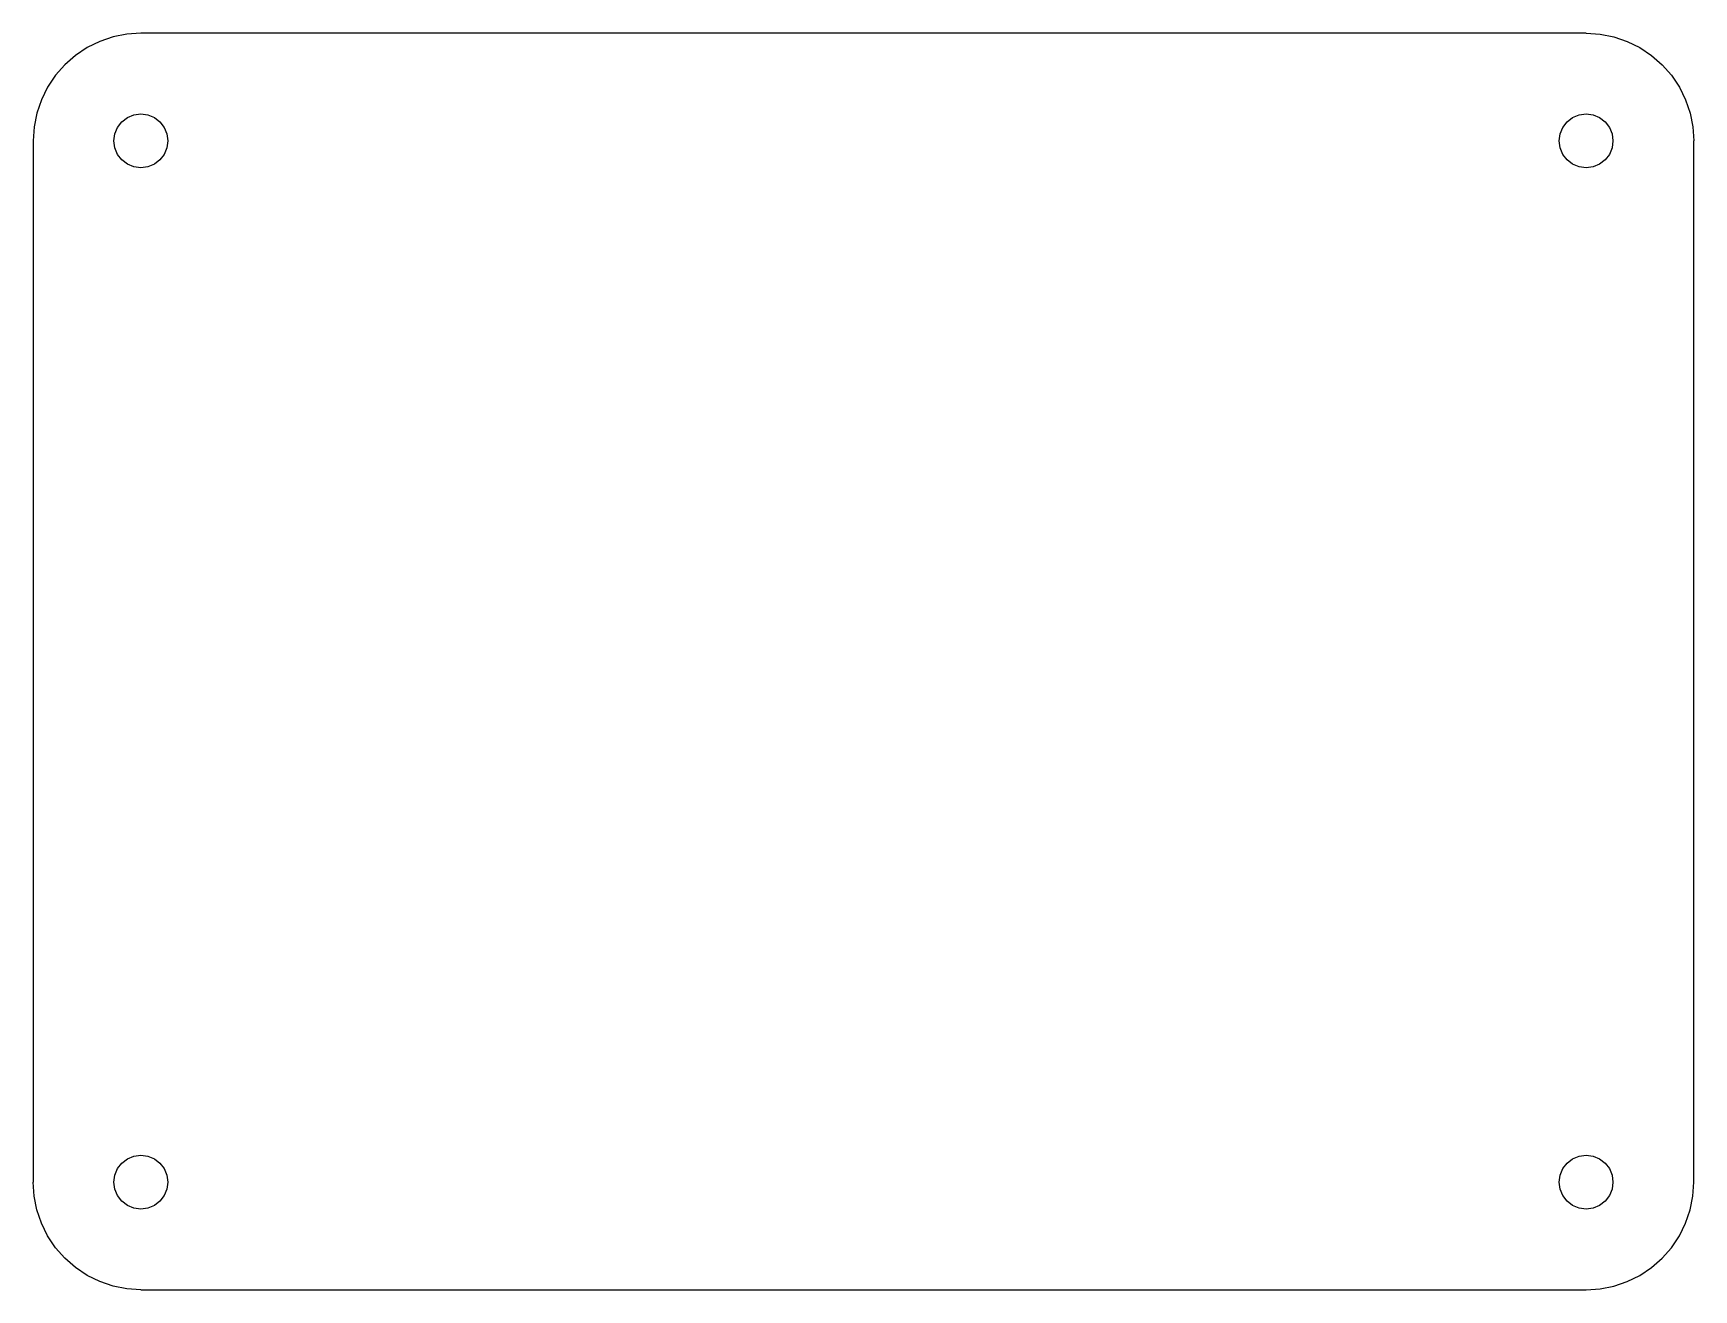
# Model space of a CAD drawing. Extents: x 3137 to 3322, y 0 to 140.
import ezdxf

# ---------------------------------------------------------------- set-up
doc = ezdxf.new("R2010")
doc.units = 0
doc.header["$LTSCALE"] = 1000
doc.linetypes.add('SKEMA_SOLID', pattern=[0])
doc.layers.add('Layer0_S_', color=20, linetype='SKEMA_SOLID')

msp = doc.modelspace()

# ---------------------------------------------------------------- linework, layer by layer
at = {"layer": 'Layer0_S_'}
for p, q in [((3143.94, 139.09), (3142.53, 138.39)), ((3145.43, 139.59), (3143.94, 139.09)), ((3146.97, 139.9), (3145.43, 139.59)), ((3148.53, 140), (3146.97, 139.9)), ((3309.53, 140), (3148.53, 140)), ((3309.53, 140), (3311.1, 139.9)), ((3311.1, 139.9), (3312.64, 139.59)), ((3312.64, 139.59), (3314.12, 139.09)), ((3314.12, 139.09), (3315.53, 138.39)), ((3141.23, 137.52), (3140.05, 136.49)), ((3142.53, 138.39), (3141.23, 137.52)), ((3315.53, 138.39), (3316.84, 137.52)), ((3316.84, 137.52), (3318.02, 136.49)), ((3139.01, 135.31), (3138.14, 134)), ((3140.05, 136.49), (3139.01, 135.31)), ((3318.02, 136.49), (3319.05, 135.31)), ((3319.05, 135.31), (3319.93, 134)), ((3138.14, 134), (3137.45, 132.59)), ((3319.93, 134), (3320.62, 132.59)), ((3137.45, 132.59), (3136.94, 131.11)), ((3320.62, 132.59), (3321.12, 131.11)), ((3136.64, 129.57), (3136.53, 128)), ((3136.94, 131.11), (3136.64, 129.57)), ((3145.93, 129.5), (3146.41, 130.12)), ((3146.41, 130.12), (3147.03, 130.6)), ((3147.03, 130.6), (3147.76, 130.9)), ((3147.76, 130.9), (3148.53, 131)), ((3148.53, 131), (3149.31, 130.9)), ((3149.31, 130.9), (3150.03, 130.6)), ((3150.03, 130.6), (3150.65, 130.12)), ((3150.65, 130.12), (3151.13, 129.5)), ((3306.93, 129.5), (3307.41, 130.12)), ((3307.41, 130.12), (3308.03, 130.6)), ((3308.03, 130.6), (3308.76, 130.9)), ((3308.76, 130.9), (3309.53, 131)), ((3309.53, 131), (3310.31, 130.9)), ((3310.31, 130.9), (3311.03, 130.6)), ((3311.03, 130.6), (3311.65, 130.12)), ((3311.65, 130.12), (3312.13, 129.5)), ((3321.12, 131.11), (3321.43, 129.57)), ((3321.43, 129.57), (3321.53, 128)), ((3136.53, 128), (3136.53, 12)), ((3145.53, 128), (3145.64, 128.78)), ((3145.64, 127.22), (3145.53, 128)), ((3145.64, 128.78), (3145.93, 129.5)), ((3151.13, 129.5), (3151.43, 128.78)), ((3151.43, 128.78), (3151.53, 128)), ((3151.53, 128), (3151.43, 127.22)), ((3306.53, 128), (3306.64, 128.78)), ((3306.64, 127.22), (3306.53, 128)), ((3306.64, 128.78), (3306.93, 129.5)), ((3312.13, 129.5), (3312.43, 128.78)), ((3312.43, 128.78), (3312.53, 128)), ((3312.53, 128), (3312.43, 127.22)), ((3321.53, 12), (3321.53, 128)), ((3145.93, 126.5), (3145.64, 127.22)), ((3146.41, 125.88), (3145.93, 126.5)), ((3147.03, 125.4), (3146.41, 125.88)), ((3150.65, 125.88), (3150.03, 125.4)), ((3151.13, 126.5), (3150.65, 125.88)), ((3151.43, 127.22), (3151.13, 126.5)), ((3306.93, 126.5), (3306.64, 127.22)), ((3307.41, 125.88), (3306.93, 126.5)), ((3308.03, 125.4), (3307.41, 125.88)), ((3311.65, 125.88), (3311.03, 125.4)), ((3312.13, 126.5), (3311.65, 125.88)), ((3312.43, 127.22), (3312.13, 126.5)), ((3147.76, 125.1), (3147.03, 125.4)), ((3148.53, 125), (3147.76, 125.1)), ((3149.31, 125.1), (3148.53, 125)), ((3150.03, 125.4), (3149.31, 125.1)), ((3308.76, 125.1), (3308.03, 125.4)), ((3309.53, 125), (3308.76, 125.1)), ((3310.31, 125.1), (3309.53, 125)), ((3311.03, 125.4), (3310.31, 125.1)), ((3147.03, 14.6), (3147.76, 14.9)), ((3147.76, 14.9), (3148.53, 15)), ((3148.53, 15), (3149.31, 14.9)), ((3149.31, 14.9), (3150.03, 14.6)), ((3308.03, 14.6), (3308.76, 14.9)), ((3308.76, 14.9), (3309.53, 15)), ((3309.53, 15), (3310.31, 14.9)), ((3310.31, 14.9), (3311.03, 14.6)), ((3145.64, 12.78), (3145.93, 13.5)), ((3145.93, 13.5), (3146.41, 14.12)), ((3146.41, 14.12), (3147.03, 14.6)), ((3150.03, 14.6), (3150.65, 14.12)), ((3150.65, 14.12), (3151.13, 13.5)), ((3151.13, 13.5), (3151.43, 12.78)), ((3306.64, 12.78), (3306.93, 13.5)), ((3306.93, 13.5), (3307.41, 14.12)), ((3307.41, 14.12), (3308.03, 14.6)), ((3311.03, 14.6), (3311.65, 14.12)), ((3311.65, 14.12), (3312.13, 13.5)), ((3312.13, 13.5), (3312.43, 12.78)), ((3136.64, 10.43), (3136.53, 12)), ((3145.53, 12), (3145.64, 12.78)), ((3145.64, 11.22), (3145.53, 12)), ((3145.93, 10.5), (3145.64, 11.22)), ((3151.43, 11.22), (3151.13, 10.5)), ((3151.43, 12.78), (3151.53, 12)), ((3151.53, 12), (3151.43, 11.22)), ((3306.53, 12), (3306.64, 12.78)), ((3306.64, 11.22), (3306.53, 12)), ((3306.93, 10.5), (3306.64, 11.22)), ((3312.43, 11.22), (3312.13, 10.5)), ((3312.43, 12.78), (3312.53, 12)), ((3312.53, 12), (3312.43, 11.22)), ((3321.43, 10.43), (3321.53, 12)), ((3136.94, 8.89), (3136.64, 10.43)), ((3146.41, 9.88), (3145.93, 10.5)), ((3147.03, 9.4), (3146.41, 9.88)), ((3147.76, 9.1), (3147.03, 9.4)), ((3150.03, 9.4), (3149.31, 9.1)), ((3150.65, 9.88), (3150.03, 9.4)), ((3151.13, 10.5), (3150.65, 9.88)), ((3307.41, 9.88), (3306.93, 10.5)), ((3308.03, 9.4), (3307.41, 9.88)), ((3308.76, 9.1), (3308.03, 9.4)), ((3311.03, 9.4), (3310.31, 9.1)), ((3311.65, 9.88), (3311.03, 9.4)), ((3312.13, 10.5), (3311.65, 9.88)), ((3321.12, 8.89), (3321.43, 10.43)), ((3137.45, 7.41), (3136.94, 8.89)), ((3138.14, 6), (3137.45, 7.41)), ((3148.53, 9), (3147.76, 9.1)), ((3149.31, 9.1), (3148.53, 9)), ((3309.53, 9), (3308.76, 9.1)), ((3310.31, 9.1), (3309.53, 9)), ((3319.93, 6), (3320.62, 7.41)), ((3320.62, 7.41), (3321.12, 8.89)), ((3139.01, 4.69), (3138.14, 6)), ((3319.05, 4.69), (3319.93, 6)), ((3140.05, 3.51), (3139.01, 4.69)), ((3318.02, 3.51), (3319.05, 4.69)), ((3141.23, 2.48), (3140.05, 3.51)), ((3142.53, 1.61), (3141.23, 2.48)), ((3315.53, 1.61), (3316.84, 2.48)), ((3316.84, 2.48), (3318.02, 3.51)), ((3143.94, 0.91), (3142.53, 1.61)), ((3145.43, 0.41), (3143.94, 0.91)), ((3146.97, 0.1), (3145.43, 0.41)), ((3148.53, 0), (3146.97, 0.1)), ((3148.53, 0), (3309.53, 0)), ((3309.53, 0), (3311.1, 0.1)), ((3311.1, 0.1), (3312.64, 0.41)), ((3312.64, 0.41), (3314.12, 0.91)), ((3314.12, 0.91), (3315.53, 1.61))]:
    msp.add_line(p, q, dxfattribs=at)

doc.saveas('drawing.dxf')
